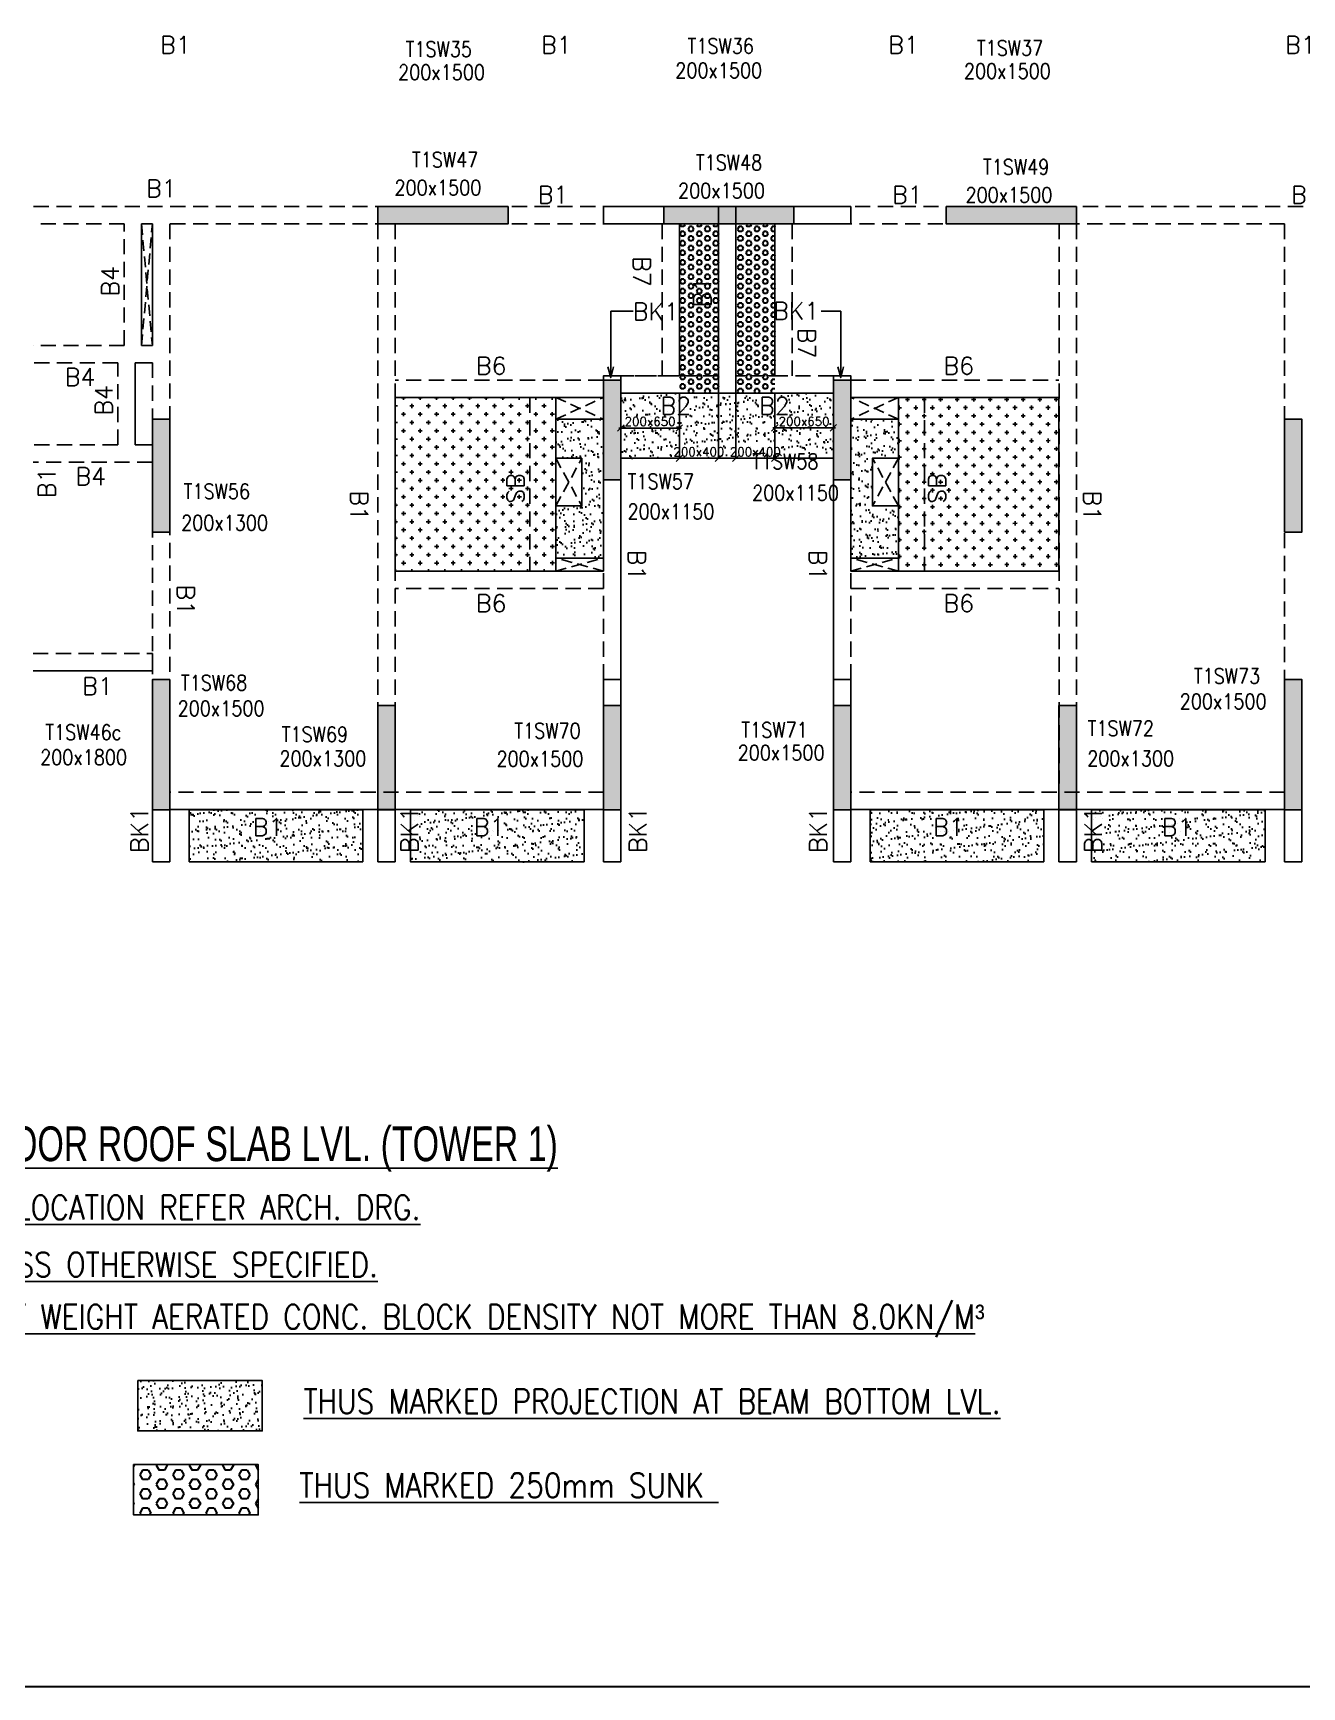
# Model space of a CAD drawing. Header units: millimetres. Extents: x 1078357 to 2594950, y -5122486 to -4636555.
# Drawn here: x 1829556 to 1844181, y -4673748 to -4654688 of the extents above; entities that cross this region are included whole.
import ezdxf

# ---------------------------------------------------------------- set-up
doc = ezdxf.new("R2010")
doc.units = ezdxf.units.MM
doc.header["$PDMODE"] = 35
for name, pattern in [('CONTINOUS', [0]), ('HIDDEN', [0.375, 0.25, -0.125]), ('New Retail block$0$CONTINOUS', [0])]:
    doc.linetypes.add(name, pattern=pattern)
doc.layers.get('0').update_dxf_attribs({"lineweight": 0})
doc.layers.get('Defpoints').update_dxf_attribs({"lineweight": 0})
for name, color, linetype, lineweight in [('A-_ANOTDIMA_D-', 6, 'Continuous', 13), ('Boundary', 40, 'Continuous', 30), ('COL. NO.', 30, 'Continuous', 25), ('COL. SIZE', 7, 'Continuous', 25), ('DIM', 9, 'Continuous', 25), ('HATCH', 8, 'Continuous', 30)]:
    doc.layers.add(name, color=color, linetype=linetype, lineweight=lineweight)
for name, color, linetype in [('B-200x325', 201, 'HIDDEN'), ('B-200x400', 44, 'HIDDEN'), ('DROP SLAB', 8, 'Continuous'), ('NON STR. RCC WALL', 6, 'Continuous'), ('S TEXT', 7, 'Continuous'), ('S-BEAM', 3, 'HIDDEN'), ('S-BEAM NO.', 6, 'Continuous'), ('S-COLUMN', 1, 'Continuous'), ('S-COLUMN_START', 4, 'Continuous'), ('S-CUTOUT', 8, 'HIDDEN'), ('S-LEGEND', 7, 'Continuous'), ('S-SLAB-PROJECTION', 54, 'New Retail block$0$CONTINOUS'), ('SLAB FOLD', 8, 'Continuous')]:
    doc.layers.add(name, color=color, linetype=linetype)
doc.styles.add('Roman', font='romans')
doc.styles.add('ROMANS', font='romans.shx', dxfattribs={"width": 0.85})
doc.styles.add('SANSSERIF', font='sas_____.pfb')
doc.dimstyles.new('HARESH', dxfattribs={"dimtxt": 150, "dimasz": 75, "dimexe": 0, "dimexo": 0, "dimgap": 25, "dimtad": 1, "dimdec": 0, "dimdsep": 46, "dimtxsty": 'Roman', "dimblk": 'OBLIQUE', "dimcen": 225, "dimdle": 25, "dimclrd": 2, "dimclre": 2, "dimclrt": 7, "dimadec": 8, "dimazin": 1, "dimtfac": 1, "dimtdec": 0, "dimtmove": 0, "dimatfit": 0, "dimfxl": 1, "dimlwd": -1, "dimlwe": -1, "dimarcsym": 0})
pattern_1 = [(180, (718156.575, 218286.41), (-7e-15, -54.99261315), [31.75, -63.5]), (300, (718156.575, 218286.41), (47.625, 27.4963066), [31.75, -63.5]), (240, (718124.825, 218286.41), (47.625, -27.4963066), [31.75, -63.5])]

# ---------------------------------------------------------------- blocks, each defined once
blk = doc.blocks.new('_Oblique')
at = {"color": 0, "linetype": 'ByBlock', "lineweight": -2}
blk.add_line((-0.5, -0.5), (0.5, 0.5), dxfattribs=at)
blk = doc.blocks.new('*D1299')
at = {"layer": 'Defpoints', "color": 0, "ltscale": 700, "transparency": 16777216}
for p in [(1837006, -4658838, 0), (1837456, -4658838, 0), (1837006, -4659588)]:
    blk.add_point(p, dxfattribs=at)
at = {"layer": 'DIM', "color": 2, "ltscale": 700, "transparency": 16777216}
for p, q in [((1837006, -4658838), (1837006, -4659588)), ((1837456, -4658838), (1837456, -4659588)), ((1837481, -4659588), (1836981, -4659588))]:
    blk.add_line(p, q, dxfattribs=at)
at = {"layer": 'DIM', "color": 2, "ltscale": 700, "transparency": 16777216, "xscale": 75, "yscale": 75, "zscale": 75, "rotation": 180}
blk.add_blockref('_Oblique', (1837006, -4659588), dxfattribs=at)
at = {"layer": 'DIM', "color": 2, "ltscale": 700, "transparency": 16777216, "xscale": 75, "yscale": 75, "zscale": 75}
blk.add_blockref('_Oblique', (1837456, -4659588), dxfattribs=at)
at = {"layer": 'DIM', "color": 7, "ltscale": 700, "transparency": 16777216, "insert": (1837231, -4659513), "char_height": 150, "attachment_point": 5, "style": 'Roman'}
blk.add_mtext('{\\H0.666667x;200x400}', dxfattribs=at)
blk = doc.blocks.new('*D1300')
at = {"layer": 'Defpoints', "color": 0, "ltscale": 700, "transparency": 16777216}
for p in [(1836331, -4658838, 0), (1837006, -4658838, 0), (1836331, -4659240)]:
    blk.add_point(p, dxfattribs=at)
at = {"layer": 'DIM', "color": 2, "ltscale": 700, "transparency": 16777216}
for p, q in [((1836331, -4658838), (1836331, -4659240)), ((1837006, -4658838), (1837006, -4659240)), ((1837031, -4659240), (1836306, -4659240))]:
    blk.add_line(p, q, dxfattribs=at)
at = {"layer": 'DIM', "color": 2, "ltscale": 700, "transparency": 16777216, "xscale": 75, "yscale": 75, "zscale": 75, "rotation": 180}
blk.add_blockref('_Oblique', (1836331, -4659240), dxfattribs=at)
at = {"layer": 'DIM', "color": 2, "ltscale": 700, "transparency": 16777216, "xscale": 75, "yscale": 75, "zscale": 75}
blk.add_blockref('_Oblique', (1837006, -4659240), dxfattribs=at)
at = {"layer": 'DIM', "color": 7, "ltscale": 700, "transparency": 16777216, "insert": (1836668, -4659165), "char_height": 150, "attachment_point": 5, "style": 'Roman'}
blk.add_mtext('{\\H0.666667x;200x650}', dxfattribs=at)
blk = doc.blocks.new('*D1301')
at = {"layer": 'Defpoints', "color": 0, "ltscale": 700, "transparency": 16777216}
for p in [(1837656, -4658838, 0), (1838106, -4658838, 0), (1838106, -4659588)]:
    blk.add_point(p, dxfattribs=at)
at = {"layer": 'DIM', "color": 2, "ltscale": 700, "transparency": 16777216}
for p, q in [((1837656, -4658838), (1837656, -4659588)), ((1838106, -4658838), (1838106, -4659588)), ((1837631, -4659588), (1838131, -4659588))]:
    blk.add_line(p, q, dxfattribs=at)
at = {"layer": 'DIM', "color": 2, "ltscale": 700, "transparency": 16777216, "xscale": 75, "yscale": 75, "zscale": 75, "rotation": 180}
blk.add_blockref('_Oblique', (1837656, -4659588), dxfattribs=at)
at = {"layer": 'DIM', "color": 2, "ltscale": 700, "transparency": 16777216, "xscale": 75, "yscale": 75, "zscale": 75}
blk.add_blockref('_Oblique', (1838106, -4659588), dxfattribs=at)
at = {"layer": 'DIM', "color": 7, "ltscale": 700, "transparency": 16777216, "insert": (1837881, -4659513), "char_height": 150, "attachment_point": 5, "style": 'Roman'}
blk.add_mtext('{\\H0.666667x;200x400}', dxfattribs=at)
blk = doc.blocks.new('*D1302')
at = {"layer": 'Defpoints', "color": 0, "ltscale": 700, "transparency": 16777216}
for p in [(1838106, -4658838, 0), (1838781, -4658838, 0), (1838781, -4659238)]:
    blk.add_point(p, dxfattribs=at)
at = {"layer": 'DIM', "color": 2, "ltscale": 700, "transparency": 16777216}
for p, q in [((1838106, -4658838), (1838106, -4659238)), ((1838781, -4658838), (1838781, -4659238)), ((1838081, -4659238), (1838806, -4659238))]:
    blk.add_line(p, q, dxfattribs=at)
at = {"layer": 'DIM', "color": 2, "ltscale": 700, "transparency": 16777216, "xscale": 75, "yscale": 75, "zscale": 75, "rotation": 180}
blk.add_blockref('_Oblique', (1838106, -4659238), dxfattribs=at)
at = {"layer": 'DIM', "color": 2, "ltscale": 700, "transparency": 16777216, "xscale": 75, "yscale": 75, "zscale": 75}
blk.add_blockref('_Oblique', (1838781, -4659238), dxfattribs=at)
at = {"layer": 'DIM', "color": 7, "ltscale": 700, "transparency": 16777216, "insert": (1838443, -4659163), "char_height": 150, "attachment_point": 5, "style": 'Roman'}
blk.add_mtext('{\\H0.666667x;200x650}', dxfattribs=at)
blk = doc.blocks.new('G$CD63B60BD')
at = {"layer": 'COL. NO.', "linetype": 'Continuous', "style": 'ROMANS', "width": 0.85}
for s, p in [('T1SW35', (21144, 8677, -320)), ('T1SW36', (24394, 8713, -320)), ('T1SW37', (27728, 8690, -320)), ('T1SW47', (21217, 7404, -320)), ('T1SW48', (24489, 7371, -320)), ('T1SW49', (27799, 7320, -320)), ('T1SW58', (25138, 3926, -320)), ('T1SW57', (23703, 3695, -320)), ('T1SW56', (18586, 3582, -320)), ('T1SW68', (18554, 1375, -320)), ('T1SW73', (30229, 1453, -320)), ('T1SW46c', (16991, 805, -320)), ('T1SW69', (19716, 781, -320)), ('T1SW70', (22397, 822, -320)), ('T1SW71', (25014, 832, -320)), ('T1SW72', (29005, 850, -320))]:
    blk.add_text(s, height=175, dxfattribs=at).set_placement(p)
at = {"layer": 'COL. SIZE', "linetype": 'Continuous', "style": 'ROMANS', "width": 0.85}
for s, p in [('200x1500', (21058, 8411, -320)), ('200x1500', (24253, 8432, -320)), ('200x1500', (27580, 8424, -320)), ('200x1500', (21016, 7081, -320)), ('200x1500', (24285, 7046, -320)), ('200x1500', (27598, 6997, -320)), ('200x1150', (25138, 3563, -320)), ('200x1150', (23702, 3349, -320)), ('200x1300', (18557, 3218, -320)), ('200x1500', (30067, 1160, -320)), ('200x1500', (18517, 1079, -320)), ('200x1800', (16932, 517, -320)), ('200x1300', (19690, 502, -320)), ('200x1500', (22192, 498, -320)), ('200x1500', (24972, 569, -320)), ('200x1300', (29001, 502, -320))]:
    blk.add_text(s, height=175, dxfattribs=at).set_placement(p)

msp = doc.modelspace()

# ---------------------------------------------------------------- hatches: boundary and pattern name
at = {"layer": 'DROP SLAB'}
h = msp.add_hatch(dxfattribs=at)
h.set_pattern_fill('CROSS', color=8, scale=15, angle=0.03079)
h.set_pattern_definition([(180.03079016, (-10229533.33, 46862122.13), (-95.19879988, -95.30117261), [47.625, -142.875]), (270.03079016, (-10229557.15, 46862145.93), (95.30117261, -95.19879988), [47.625, -142.875])])
h.paths.add_polyline_path([(1835581.1, -4658887.7), (1833731.1, -4658887.7), (1833731.1, -4660887.5), (1835581.1, -4660887.5)])
h = msp.add_hatch(dxfattribs=at)
h.set_pattern_fill('CROSS', color=8, scale=15, angle=0.03079)
h.set_pattern_definition([(180.03079016, (-9132308.61, 42178102.94), (-95.19879988, -95.30117261), [47.625, -142.875]), (270.03079016, (-9132332.44, 42178126.74), (95.30117261, -95.19879988), [47.625, -142.875])])
h.paths.add_polyline_path([(1839531.1, -4658887.8), (1841381.1, -4658887.7), (1841381.1, -4660887.5), (1839531.1, -4660887.6)])
at = {"layer": 'HATCH', "ltscale": 1000}
h = msp.add_hatch(dxfattribs=at)
h.set_pattern_fill('HEX', color=8, scale=10, angle=180)
h.set_pattern_definition(pattern_1)
h.paths.add_polyline_path([(1837456.3, -4656898.4), (1837006.3, -4656898.4), (1837006.3, -4658837.7), (1837456.3, -4658837.7)])
h = msp.add_hatch(dxfattribs=at)
h.set_pattern_fill('HEX', color=8, scale=10, angle=180)
h.set_pattern_definition(pattern_1)
h.paths.add_polyline_path([(1837656.7, -4656898.4), (1838106.7, -4656898.4), (1838106.7, -4658837.7), (1837656.7, -4658837.7)])
at = {"layer": 'HATCH'}
h = msp.add_hatch(dxfattribs=at)
h.set_pattern_fill('AR-SAND', color=8, scale=3, angle=179.97015)
h.set_pattern_definition([(37.47015413, (-3222001.53, 18707870.82), (-4.72361136, 146.8264517), [0, -115.824, 0, -129.54, 0, -123.825]), (7.4701541, (-3222001.53, 18707870.82), (134.9689868, 214.9772528), [0, -62.484, 0, -104.394, 0, -40.005]), (327.4701541, (-3222095.26, 18707870.86), (237.2979035, 0.3075449), [0, -38.1, 0, -137.16, 0, -179.07]), (317.4701541, (-3222095.26, 18707870.86), (229.1017424, 66.759465), [0, -19.05, 0, -89.916, 0, -102.87])])
h.paths.add_polyline_path([(1838781.4, -4658837.8), (1836331.4, -4658837.8), (1836331.1, -4659587.7), (1838781.1, -4659587.7)])
h = msp.add_hatch(dxfattribs=at)
h.set_pattern_fill('AR-SAND', color=8, scale=3, angle=179.97015)
h.set_pattern_definition([(37.47015413, (-3222001.62, 18707870.84), (-4.72361136, 146.8264517), [0, -115.824, 0, -129.54, 0, -123.825]), (7.4701541, (-3222001.62, 18707870.84), (134.9689868, 214.9772528), [0, -62.484, 0, -104.394, 0, -40.005]), (327.4701541, (-3222095.35, 18707870.89), (237.2979035, 0.3075449), [0, -38.1, 0, -137.16, 0, -179.07]), (317.4701541, (-3222095.35, 18707870.89), (229.1017424, 66.759465), [0, -19.05, 0, -89.916, 0, -102.87])])
h.paths.add_polyline_path([(1838781.3, -4658837.7), (1836331.3, -4658837.7), (1836331.4, -4659437.8), (1838781.3, -4659437.8)])
h = msp.add_hatch(dxfattribs=at)
h.set_pattern_fill('AR-SAND', color=8, scale=3, angle=359.97015)
h.set_pattern_definition([(37.47015413, (-4356212.72, 23615837.75), (-4.72361136, 146.8264517), [0, -115.824, 0, -129.54, 0, -123.825]), (7.4701541, (-4356212.72, 23615837.75), (134.9689868, 214.9772528), [0, -62.484, 0, -104.394, 0, -40.005]), (327.47015413, (-4356306.45, 23615837.8), (237.29790347, 0.3075449), [0, -38.1, 0, -137.16, 0, -179.07]), (317.4701541, (-4356306.45, 23615837.8), (229.1017424, 66.759465), [0, -19.05, 0, -89.916, 0, -102.87])])
h.paths.add_polyline_path([(1836130.6, -4660737.8), (1835580.6, -4660737.8), (1835580.6, -4660137.7), (1835880.5, -4660137.7), (1835880.5, -4659587.8), (1835580.6, -4659587.8), (1835580.6, -4659137.8), (1836130.5, -4659137.8)])
h = msp.add_hatch(dxfattribs=at)
h.set_pattern_fill('AR-SAND', color=8, scale=3, angle=180.02985)
h.set_pattern_definition([(37.47015413, (-4356211.95, 23615837.68), (-4.72361136, 146.8264517), [0, -115.824, 0, -129.54, 0, -123.825]), (7.4701541, (-4356211.95, 23615837.68), (134.9689868, 214.9772528), [0, -62.484, 0, -104.394, 0, -40.005]), (327.47015413, (-4356305.67, 23615837.73), (237.29790347, 0.3075449), [0, -38.1, 0, -137.16, 0, -179.07]), (317.4701541, (-4356305.67, 23615837.73), (229.1017424, 66.759465), [0, -19.05, 0, -89.916, 0, -102.87])])
h.paths.add_polyline_path([(1838981.3, -4660737.7), (1839531.3, -4660737.7), (1839531.3, -4660137.7), (1839231.3, -4660137.7), (1839231.3, -4659587.7), (1839531.3, -4659587.8), (1839531.3, -4659137.7), (1838981.3, -4659137.7)])
h = msp.add_hatch(dxfattribs=at)
h.set_pattern_fill('AR-SAND', color=8, scale=3, angle=179.97015)
h.set_pattern_definition([(37.47015413, (-3220676.62, 18707870.85), (-4.72361136, 146.8264517), [0, -115.824, 0, -129.54, 0, -123.825]), (7.4701541, (-3220676.62, 18707870.85), (134.9689868, 214.9772528), [0, -62.484, 0, -104.394, 0, -40.005]), (327.4701541, (-3220770.35, 18707870.9), (237.2979035, 0.3075449), [0, -38.1, 0, -137.16, 0, -179.07]), (317.4701541, (-3220770.35, 18707870.9), (229.1017424, 66.759465), [0, -19.05, 0, -89.916, 0, -102.87])])
h.paths.add_polyline_path([(1833356.4, -4663637.8), (1831356.4, -4663637.8), (1831356.4, -4664237.8), (1833356.4, -4664237.8)])
h = msp.add_hatch(dxfattribs=at)
h.set_pattern_fill('AR-SAND', color=8, scale=3, angle=179.97015)
h.set_pattern_definition([(37.47015413, (-3223226.62, 18707870.85), (-4.72361136, 146.8264517), [0, -115.824, 0, -129.54, 0, -123.825]), (7.4701541, (-3223226.62, 18707870.85), (134.9689868, 214.9772528), [0, -62.484, 0, -104.394, 0, -40.005]), (327.4701541, (-3223320.35, 18707870.9), (237.2979035, 0.3075449), [0, -38.1, 0, -137.16, 0, -179.07]), (317.4701541, (-3223320.35, 18707870.9), (229.1017424, 66.759465), [0, -19.05, 0, -89.916, 0, -102.87])])
h.paths.add_polyline_path([(1835906.4, -4663637.8), (1833906.4, -4663637.8), (1833906.4, -4664237.8), (1835906.4, -4664237.8)])
h = msp.add_hatch(dxfattribs=at)
h.set_pattern_fill('AR-SAND', color=8, scale=3, angle=179.97015)
h.set_pattern_definition([(37.47015413, (-3228526.62, 18707870.85), (-4.72361136, 146.8264517), [0, -115.824, 0, -129.54, 0, -123.825]), (7.4701541, (-3228526.62, 18707870.85), (134.9689868, 214.9772528), [0, -62.484, 0, -104.394, 0, -40.005]), (327.4701541, (-3228620.35, 18707870.9), (237.2979035, 0.3075449), [0, -38.1, 0, -137.16, 0, -179.07]), (317.4701541, (-3228620.35, 18707870.9), (229.1017424, 66.759465), [0, -19.05, 0, -89.916, 0, -102.87])])
h.paths.add_polyline_path([(1841206.4, -4663637.8), (1839206.4, -4663637.8), (1839206.4, -4664237.8), (1841206.4, -4664237.8)])
h = msp.add_hatch(dxfattribs=at)
h.set_pattern_fill('AR-SAND', color=8, scale=3, angle=179.97015)
h.set_pattern_definition([(37.47015413, (-3231076.62, 18707870.85), (-4.72361136, 146.8264517), [0, -115.824, 0, -129.54, 0, -123.825]), (7.4701541, (-3231076.62, 18707870.85), (134.9689868, 214.9772528), [0, -62.484, 0, -104.394, 0, -40.005]), (327.4701541, (-3231170.35, 18707870.9), (237.2979035, 0.3075449), [0, -38.1, 0, -137.16, 0, -179.07]), (317.4701541, (-3231170.35, 18707870.9), (229.1017424, 66.759465), [0, -19.05, 0, -89.916, 0, -102.87])])
h.paths.add_polyline_path([(1843756.4, -4663637.8), (1841756.4, -4663637.8), (1841756.4, -4664237.8), (1843756.4, -4664237.8)])
h = msp.add_hatch(dxfattribs=at)
h.set_pattern_fill('AR-SAND', color=8, scale=3, angle=90)
h.set_pattern_definition([(127.5, (1084328.32, -33418.35), (-146.8239712, -4.800094), [0, -115.824, 0, -129.54, 0, -123.825]), (97.5, (1084328.32, -33418.35), (-215.04753, 134.856985), [0, -62.484, 0, -104.394, 0, -40.005]), (57.5, (1084328.32, -33512.08), (-0.4311554, 237.297711), [0, -38.1, 0, -137.16, 0, -179.07]), (47.5, (1084328.32, -33512.08), (-66.878797, 229.066936), [0, -19.05, 0, -89.916, 0, -102.87])])
h.paths.add_polyline_path([(1830762.1, -4670216.7), (1832197.6, -4670216.7), (1832197.6, -4670798.1), (1830762.1, -4670798.1)])
at = {"layer": 'HATCH', "ltscale": 1000}
h = msp.add_hatch(dxfattribs=at)
h.set_pattern_fill('HEX', color=8, scale=20, angle=180)
h.set_pattern_definition([(180, (1783255.89, -4426421.69), (-1e-14, -109.985226), [63.5, -127]), (300, (1783255.89, -4426421.69), (95.25, 54.992613), [63.5, -127]), (240, (1783192.39, -4426421.69), (95.25, -54.992613), [63.5, -127])])
h.paths.add_polyline_path([(1830715.2, -4671184.7), (1832150.8, -4671184.7), (1832150.8, -4671766), (1830715.2, -4671766)])
at = {"layer": 'S-COLUMN', "lineweight": 25}
h = msp.add_hatch(color=1, dxfattribs=at)
h.dxf.hatch_style = 1
h.paths.add_polyline_path([(1833531.1, -4656687.8), (1835031.1, -4656687.8), (1835031.1, -4656887.8), (1833531.1, -4656887.8)])
h = msp.add_hatch(color=1, dxfattribs=at)
h.dxf.hatch_style = 1
h.paths.add_polyline_path([(1840081.1, -4656687.8), (1841581.1, -4656687.8), (1841581.1, -4656887.8), (1840081.1, -4656887.8)])
h = msp.add_hatch(color=1, dxfattribs=at)
h.dxf.hatch_style = 1
h.paths.add_polyline_path([(1836131.1, -4658687.8), (1836331.1, -4658687.8), (1836331.1, -4659837.8), (1836131.1, -4659837.8)])
at = {"layer": 'S-COLUMN', "lineweight": 25, "extrusion": (1.00316e-06, -2.11765e-11, 1)}
h = msp.add_hatch(color=1, dxfattribs=at)
h.dxf.hatch_style = 1
h.paths.add_polyline_path([(1838981.1, -4658687.8), (1838781.1, -4658687.8), (1838781.1, -4659837.8), (1838981.1, -4659837.8)])
at = {"layer": 'S-COLUMN', "lineweight": 25, "extrusion": (-1.00316e-06, -1.91639e-11, 1)}
h = msp.add_hatch(color=1, dxfattribs=at)
h.dxf.hatch_style = 1
h.paths.add_polyline_path([(1830931.1, -4659137.8), (1831131.1, -4659137.8), (1831131.1, -4660437.8), (1830931.1, -4660437.8)])
at = {"layer": 'S-COLUMN', "lineweight": 25, "extrusion": (1.00316e-06, -2.11765e-11, 1)}
h = msp.add_hatch(color=1, dxfattribs=at)
h.dxf.hatch_style = 1
h.paths.add_polyline_path([(1831131.1, -4659137.8), (1830931.1, -4659137.8), (1830931.1, -4660437.8), (1831131.1, -4660437.8)])
at = {"layer": 'S-COLUMN', "lineweight": 25, "extrusion": (-1.00316e-06, -1.91639e-11, 1)}
h = msp.add_hatch(color=1, dxfattribs=at)
h.dxf.hatch_style = 1
h.paths.add_polyline_path([(1843981.1, -4659137.8), (1844181.1, -4659137.8), (1844181.1, -4660437.8), (1843981.1, -4660437.8)])
at = {"layer": 'S-COLUMN', "lineweight": 25, "extrusion": (1.00316e-06, -2.11765e-11, 1)}
h = msp.add_hatch(color=1, dxfattribs=at)
h.dxf.hatch_style = 1
h.paths.add_polyline_path([(1844181.1, -4659137.8), (1843981.1, -4659137.8), (1843981.1, -4660437.8), (1844181.1, -4660437.8)])
at = {"layer": 'S-COLUMN', "lineweight": 25}
h = msp.add_hatch(color=1, dxfattribs=at)
h.dxf.hatch_style = 1
h.paths.add_polyline_path([(1830931.1, -4663637.8), (1831131.1, -4663637.8), (1831131.1, -4662137.8), (1830931.1, -4662137.8)])
at = {"layer": 'S-COLUMN', "lineweight": 25, "extrusion": (-1.00316e-06, -1.91639e-11, 1)}
h = msp.add_hatch(color=1, dxfattribs=at)
h.dxf.hatch_style = 1
h.paths.add_polyline_path([(1843981.1, -4663637.8), (1844181.1, -4663637.8), (1844181.1, -4662137.8), (1843981.1, -4662137.8)])
at = {"layer": 'S-COLUMN', "lineweight": 25, "extrusion": (1.00316e-06, -2.11765e-11, 1)}
h = msp.add_hatch(color=1, dxfattribs=at)
h.dxf.hatch_style = 1
h.paths.add_polyline_path([(1844181.1, -4663637.8), (1843981.1, -4663637.8), (1843981.1, -4662137.8), (1844181.1, -4662137.8)])
at = {"layer": 'S-COLUMN', "lineweight": 25}
h = msp.add_hatch(color=1, dxfattribs=at)
h.dxf.hatch_style = 1
h.paths.add_polyline_path([(1833731.1, -4662437.8), (1833731.1, -4663637.8), (1833531.1, -4663637.8), (1833531.1, -4662437.8)])
h = msp.add_hatch(color=1, dxfattribs=at)
h.dxf.hatch_style = 1
h.paths.add_polyline_path([(1836331.1, -4662437.8), (1836331.1, -4663637.8), (1836131.1, -4663637.8), (1836131.1, -4662437.8)])
at = {"layer": 'S-COLUMN', "lineweight": 25, "extrusion": (1.00316e-06, -2.11765e-11, 1)}
h = msp.add_hatch(color=1, dxfattribs=at)
h.dxf.hatch_style = 1
h.paths.add_polyline_path([(1838981.1, -4663637.8), (1838781.1, -4663637.8), (1838781.1, -4662437.8), (1838981.1, -4662437.8)])
at = {"layer": 'S-COLUMN', "lineweight": 25}
h = msp.add_hatch(color=1, dxfattribs=at)
h.dxf.hatch_style = 1
h.paths.add_polyline_path([(1841581.1, -4662437.8), (1841581.1, -4663637.8), (1841381.1, -4663637.8), (1841381.1, -4662437.8)])
at = {"layer": 'S-COLUMN_START', "lineweight": 25}
h = msp.add_hatch(color=256, dxfattribs=at)
h.dxf.hatch_style = 1
h.paths.add_polyline_path([(1838324.7, -4656887.8), (1838324.7, -4656687.8), (1836824.7, -4656687.8), (1836824.7, -4656887.8)])

# ---------------------------------------------------------------- linework, layer by layer
at = {"layer": 'B-200x400', "linetype": 'HIDDEN', "ltscale": 500}
for p, q in [((1837455.9, -4658637.8, 0), (1837005.8, -4658637.8, 0)), ((1837655.9, -4658637.8, 0), (1838106.1, -4658637.8, 0))]:
    msp.add_line(p, q, dxfattribs=at)
at = {"layer": 'B-200x400', "linetype": 'Continuous', "ltscale": 500}
for p, q in [((1837455.9, -4658837.8, 0), (1837005.8, -4658837.8, 0)), ((1838106.1, -4658837.8, 0), (1837656, -4658837.8, 0))]:
    msp.add_line(p, q, dxfattribs=at)
at = {"layer": 'Boundary', "ltscale": 700, "elevation": 0}
msp.add_lwpolyline([(1803327.6, -4636994.1), (1908927.8, -4636994.1), (1908927.8, -4673747.9), (1803327.6, -4673747.9)], close=True, dxfattribs=at)
at = {"layer": 'DROP SLAB', "color": 3, "linetype": 'CONTINOUS', "ltscale": 500, "elevation": 0}
for points in [[(1830806.4, -4656887.7), (1830931.4, -4656887.7), (1830931.4, -4658287.7), (1830806.4, -4658287.7)], [(1835581.1, -4658887.7), (1833731.1, -4658887.7), (1833731.1, -4660887.5), (1835581.1, -4660887.5)], [(1835581.3, -4659137.7), (1836131.1, -4659137.7), (1836131.1, -4658887.7), (1835581.3, -4658887.7)], [(1839531.3, -4659137.7), (1838981.4, -4659137.7), (1838981.4, -4658887.7), (1839531.3, -4658887.7)], [(1839531.1, -4658887.8), (1841381.1, -4658887.7), (1841381.1, -4660887.5), (1839531.1, -4660887.6)], [(1835581.2, -4660137.8), (1835881.2, -4660137.8), (1835881.2, -4659587.8), (1835581.2, -4659587.8)], [(1839531.3, -4660137.7), (1839231.3, -4660137.7), (1839231.3, -4659587.7), (1839531.3, -4659587.7)], [(1835580.8, -4660887.5), (1836130.8, -4660887.5), (1836130.8, -4660737.7), (1835580.8, -4660737.7)], [(1839531.3, -4660887.5), (1838981.3, -4660887.5), (1838981.3, -4660737.7), (1839531.3, -4660737.7)]]:
    msp.add_lwpolyline(points, close=True, dxfattribs=at)
at = {"layer": 'NON STR. RCC WALL', "elevation": 0}
for points in [[(1836131.1, -4656687.8), (1837456.1, -4656687.8), (1837456.1, -4656887.8), (1836131.1, -4656887.8)], [(1837456.1, -4658837.8), (1837656.1, -4658837.8), (1837656.1, -4656687.8), (1837456.1, -4656687.8)], [(1837656.1, -4656687.8), (1838981.1, -4656687.8), (1838981.1, -4656887.8), (1837656.1, -4656887.8)], [(1836331.1, -4662137.7), (1836331.1, -4662437.7), (1836131.2, -4662437.7), (1836131.2, -4662137.7)], [(1838981, -4662137.7), (1838981, -4662437.7), (1838781.1, -4662437.7), (1838781.1, -4662137.7)]]:
    msp.add_lwpolyline(points, close=True, dxfattribs=at)
at = {"layer": 'S-BEAM', "linetype": 'HIDDEN', "ltscale": 700}
for p, q in [((1836824.7, -4656687.8, 0), (1829556.3, -4656687.8, 0)), ((1849181.3, -4656687.8, 0), (1838324.7, -4656687.8, 0)), ((1830606.4, -4656887.8, 0), (1829556.4, -4656887.8, 0)), ((1830606.4, -4658287.7, 0), (1830606.4, -4656887.8, 0)), ((1830931.4, -4656887.8, 0), (1830806.4, -4656887.8, 0)), ((1830931.4, -4656887.8, 0), (1830931.4, -4658287.7, 0)), ((1836824.7, -4656887.8, 0), (1831131.3, -4656887.8, 0)), ((1831131.4, -4656887.8, 0), (1831131.4, -4662137.7, 0)), ((1833531.3, -4656887.8, 0), (1833531.3, -4663337.7, 0)), ((1833731.3, -4656887.8, 0), (1833731.3, -4663337.7, 0)), ((1837456.3, -4658637.7, 0), (1837456.3, -4656887.8, 0)), ((1837656.3, -4658637.7, 0), (1837656.3, -4656887.8, 0)), ((1843981.3, -4656887.8, 0), (1838324.7, -4656887.8, 0)), ((1841381.3, -4656887.8, 0), (1841381.3, -4663337.7, 0)), ((1841581.3, -4656887.8, 0), (1841581.3, -4663337.7, 0)), ((1843981.3, -4656887.8, 0), (1843981.3, -4659137.7, 0)), ((1830606.4, -4658287.7, 0), (1829556.3, -4658287.7, 0)), ((1830931.4, -4658287.7, 0), (1830806.4, -4658287.7, 0)), ((1830531.4, -4658487.7, 0), (1829556.3, -4658487.7, 0)), ((1830531.4, -4659432.7, 0), (1830531.4, -4658487.7, 0)), ((1830931.4, -4658487.7, 0), (1830931.4, -4662137.7, 0)), ((1837006, -4658637.6, 0), (1836331.1, -4658637.6, 0)), ((1837456.3, -4658637.7, 0), (1836331.3, -4658637.7, 0)), ((1838781.3, -4658637.7, 0), (1837656.3, -4658637.7, 0)), ((1838781.2, -4658637.6, 0), (1838106.1, -4658637.8, 0)), ((1835281.1, -4658887.7, 0), (1835281.1, -4660887.5, 0)), ((1839531.2, -4658887.9, 0), (1839531.2, -4660887.7, 0)), ((1839831.2, -4658887.9, 0), (1839831.2, -4660887.7, 0)), ((1843981.4, -4659137.7, 0), (1843981.4, -4662137.7, 0)), ((1830531.4, -4659432.7, 0), (1829556.3, -4659432.7, 0)), ((1830931.4, -4659632.7, 0), (1829556.3, -4659632.7, 0)), ((1836131.4, -4662137.7, 0), (1836131.4, -4659837.7, 0)), ((1838981.4, -4662137.7, 0), (1838981.4, -4659837.7, 0)), ((1829556.3, -4661837.7, 0), (1830931.3, -4661837.7, 0)), ((1836131.3, -4663437.7, 0), (1831131.3, -4663437.7, 0)), ((1843981.3, -4663437.7, 0), (1838981.3, -4663437.7, 0))]:
    msp.add_line(p, q, dxfattribs=at)
at = {"layer": 'S-BEAM', "linetype": 'Continuous', "ltscale": 700}
for p, q in [((1830806.4, -4658287.7, 0), (1830806.4, -4656887.8, 0)), ((1837006, -4658637.8, 0), (1837006, -4656898.4, 0)), ((1838106.2, -4658637.8, 0), (1838106.2, -4656898.4, 0)), ((1830931.4, -4658487.7, 0), (1830731.4, -4658487.7, 0)), ((1830731.4, -4659432.7, 0), (1830731.4, -4658487.7, 0)), ((1838781.3, -4658837.7, 0), (1836331.3, -4658837.7, 0)), ((1836130.9, -4658887.7, 0), (1833731.1, -4658887.7, 0)), ((1838981.2, -4658887.7, 0), (1841381.1, -4658887.7, 0)), ((1830931.4, -4659432.7, 0), (1830731.4, -4659432.7, 0)), ((1836131.1, -4660887.5, 0), (1833731.1, -4660887.5, 0)), ((1838981.1, -4660887.5, 0), (1841381.1, -4660887.5, 0))]:
    msp.add_line(p, q, dxfattribs=at)
at = {"layer": 'S-BEAM', "ltscale": 700}
for p, q in [((1836806, -4658637.8, 0), (1836806, -4656887.8, 0)), ((1838306.2, -4658637.8, 0), (1838306.2, -4656887.8, 0)), ((1836130.9, -4658687.7, 0), (1833731.1, -4658687.7, 0)), ((1838981.2, -4658687.7, 0), (1841381.1, -4658687.7, 0)), ((1836131.1, -4661087.5, 0), (1833731.1, -4661087.5, 0)), ((1838981.1, -4661087.5, 0), (1841381.1, -4661087.5, 0))]:
    msp.add_line(p, q, dxfattribs=at)
at = {"layer": 'S-BEAM', "linetype": 'CONTINOUS', "ltscale": 700}
for p, q in [((1838781.2, -4658837.6, 0), (1838106.1, -4658837.8, 0)), ((1836331.4, -4662137.7, 0), (1836331.4, -4659837.7, 0)), ((1838781.4, -4662137.7, 0), (1838781.4, -4659837.7, 0)), ((1830931.4, -4662037.7, 0), (1830931.4, -4661837.7, 0)), ((1829556.3, -4662037.7, 0), (1830931.3, -4662037.7, 0)), ((1830931.1, -4664237.8, 0), (1830931.1, -4663637.8, 0)), ((1831131.1, -4663637.8, 0), (1831131.1, -4664237.8, 0)), ((1836131.3, -4663637.7, 0), (1831131.3, -4663637.7, 0)), ((1833531.1, -4664237.8, 0), (1833531.1, -4663637.8, 0)), ((1833731.1, -4663637.8, 0), (1833731.1, -4664237.8, 0)), ((1836131.1, -4664237.8, 0), (1836131.1, -4663637.8, 0)), ((1836331.1, -4663637.8, 0), (1836331.1, -4664237.8, 0)), ((1838781.1, -4664237.7, 0), (1838781.1, -4663637.7, 0)), ((1838981.1, -4663637.7, 0), (1838981.1, -4664237.7, 0)), ((1843981.3, -4663637.7, 0), (1838981.3, -4663637.7, 0)), ((1841381.1, -4664237.8, 0), (1841381.1, -4663637.8, 0)), ((1841581.1, -4663637.8, 0), (1841581.1, -4664237.8, 0)), ((1843981.1, -4664237.8, 0), (1843981.1, -4663637.8, 0)), ((1844181.1, -4663637.8, 0), (1844181.1, -4664237.8, 0)), ((1831131.1, -4664237.8, 0), (1830931.1, -4664237.8, 0)), ((1833731.1, -4664237.8, 0), (1833531.1, -4664237.8, 0)), ((1836331.1, -4664237.8, 0), (1836131.1, -4664237.8, 0)), ((1838981.1, -4664237.7, 0), (1838781.1, -4664237.7, 0)), ((1841581.1, -4664237.8, 0), (1841381.1, -4664237.8, 0)), ((1844181.1, -4664237.8, 0), (1843981.1, -4664237.8, 0))]:
    msp.add_line(p, q, dxfattribs=at)
at = {"layer": 'S-BEAM', "linetype": 'ByBlock', "ltscale": 700}
msp.add_line((1835581.1, -4658887.7, 0), (1835581.1, -4660887.5, 0), dxfattribs=at)
at = {"layer": 'S-BEAM', "linetype": 'Continuous', "ltscale": 700, "elevation": 0}
for points in [[(1836331.4, -4658687.8), (1836131.3, -4658687.8), (1836131.3, -4658637.6), (1836331.4, -4658637.6)], [(1838981.4, -4658687.8), (1838781.4, -4658687.8), (1838781.4, -4658637.6), (1838981.4, -4658637.6)]]:
    msp.add_lwpolyline(points, close=True, dxfattribs=at)
at = {"layer": 'S-COLUMN', "color": 1, "lineweight": 25, "elevation": 0}
for points in [[(1833531.1, -4656687.8), (1835031.1, -4656687.8), (1835031.1, -4656887.8), (1833531.1, -4656887.8)], [(1840081.1, -4656687.8), (1841581.1, -4656687.8), (1841581.1, -4656887.8), (1840081.1, -4656887.8)], [(1836131.1, -4658687.8), (1836331.1, -4658687.8), (1836331.1, -4659837.8), (1836131.1, -4659837.8)], [(1830931.1, -4663637.8), (1831131.1, -4663637.8), (1831131.1, -4662137.8), (1830931.1, -4662137.8)], [(1833531.1, -4662437.8), (1833731.1, -4662437.8), (1833731.1, -4663637.8), (1833531.1, -4663637.8)], [(1836131.1, -4663637.8), (1836331.1, -4663637.8), (1836331.1, -4662437.7), (1836131.1, -4662437.7)], [(1841381.1, -4662438), (1841581.1, -4662438), (1841581.1, -4663637.8), (1841381.1, -4663637.8)]]:
    msp.add_lwpolyline(points, close=True, dxfattribs=at)
at = {"layer": 'S-COLUMN', "color": 1, "lineweight": 25, "extrusion": (1.00316e-06, -2.11765e-11, 1)}
for points, elevation in [([(1838981.1, -4658687.8), (1838781.1, -4658687.8), (1838781.1, -4659837.8), (1838981.1, -4659837.8)], 1.8), ([(1831131.1, -4659137.8), (1830931.1, -4659137.8), (1830931.1, -4660437.8), (1831131.1, -4660437.8)], 1.8), ([(1844181.1, -4659137.8), (1843981.1, -4659137.8), (1843981.1, -4660437.8), (1844181.1, -4660437.8)], 1.9), ([(1844181.1, -4663637.8), (1843981.1, -4663637.8), (1843981.1, -4662137.8), (1844181.1, -4662137.8)], 1.8), ([(1838981.1, -4663637.8), (1838781.1, -4663637.8), (1838781.1, -4662437.8), (1838981.1, -4662437.8)], 1.8)]:
    msp.add_lwpolyline(points, close=True, dxfattribs=dict(at, elevation=elevation))
at = {"layer": 'S-COLUMN', "color": 1, "lineweight": 25, "extrusion": (-1.00316e-06, -1.91639e-11, 1)}
for points, elevation in [([(1830931.1, -4659137.8), (1831131.1, -4659137.8), (1831131.1, -4660437.8), (1830931.1, -4660437.8)], -1.8), ([(1843981.1, -4659137.8), (1844181.1, -4659137.8), (1844181.1, -4660437.8), (1843981.1, -4660437.8)], -1.8), ([(1843981.1, -4663637.8), (1844181.1, -4663637.8), (1844181.1, -4662137.8), (1843981.1, -4662137.8)], -1.9)]:
    msp.add_lwpolyline(points, close=True, dxfattribs=dict(at, elevation=elevation))
at = {"layer": 'S-COLUMN_START', "lineweight": 25, "elevation": 0}
msp.add_lwpolyline([(1838324.7, -4656887.8), (1838324.7, -4656687.8), (1836824.7, -4656687.8), (1836824.7, -4656887.8)], close=True, dxfattribs=at)
at = {"layer": 'S-CUTOUT', "ltscale": 500}
for p, q in [((1830806.4, -4658287.7, 0), (1830931.4, -4656887.7, 0)), ((1830806.4, -4656887.7, 0), (1830931.4, -4658287.7, 0)), ((1835581.3, -4659137.7, 0), (1836131.1, -4658887.7, 0)), ((1835581.3, -4658887.7, 0), (1836131.3, -4659137.7, 0)), ((1839531.3, -4658887.7, 0), (1838981.3, -4659137.7, 0)), ((1839531.3, -4659137.7, 0), (1838981.4, -4658887.7, 0)), ((1835581.1, -4660137.8, 0), (1835881.2, -4659587.8, 0)), ((1835581.1, -4659587.8, 0), (1835881.2, -4660137.8, 0)), ((1839531.3, -4660137.7, 0), (1839231.3, -4659587.7, 0)), ((1839531.3, -4659587.7, 0), (1839231.3, -4660137.7, 0)), ((1836130.8, -4660887.7, 0), (1835580.8, -4660737.7, 0)), ((1835581.7, -4660887.5, 0), (1836130.8, -4660737.7, 0)), ((1839530.5, -4660887.5, 0), (1838981.3, -4660737.7, 0)), ((1838981.3, -4660887.7, 0), (1839531.3, -4660737.7, 0))]:
    msp.add_line(p, q, dxfattribs=at)
at = {"layer": 'S-LEGEND', "color": 1, "linetype": 'Continuous', "elevation": 0.2}
for points in [[(1830762.1, -4670216.7), (1832197.6, -4670216.7), (1832197.6, -4670798.1), (1830762.1, -4670798.1)], [(1830715.2, -4671184.7), (1832150.8, -4671184.7), (1832150.8, -4671766), (1830715.2, -4671766)]]:
    msp.add_lwpolyline(points, close=True, dxfattribs=at)
at = {"layer": 'S-SLAB-PROJECTION', "elevation": 0}
for points in [[(1838781.4, -4658837.8), (1836331.4, -4658837.8), (1836331.1, -4659587.7), (1838781.1, -4659587.7)], [(1833356.4, -4663637.8), (1831356.4, -4663637.8), (1831356.4, -4664237.8), (1833356.4, -4664237.8)], [(1835906.4, -4663637.8), (1833906.4, -4663637.8), (1833906.4, -4664237.8), (1835906.4, -4664237.8)], [(1841206.4, -4663637.8), (1839206.4, -4663637.8), (1839206.4, -4664237.8), (1841206.4, -4664237.8)], [(1843756.4, -4663637.8), (1841756.4, -4663637.8), (1841756.4, -4664237.8), (1843756.4, -4664237.8)]]:
    msp.add_lwpolyline(points, close=True, dxfattribs=at)
at = {"layer": 'SLAB FOLD', "color": 8, "ltscale": 1000, "elevation": 0}
for points in [[(1836130.6, -4660737.8), (1835580.6, -4660737.8), (1835580.6, -4660137.7), (1835880.5, -4660137.7), (1835880.5, -4659587.8), (1835580.6, -4659587.8), (1835580.6, -4659137.8), (1836130.5, -4659137.8), (1836130.6, -4660737.8)], [(1838981.3, -4660737.7), (1839531.3, -4660737.7), (1839531.3, -4660137.7), (1839231.3, -4660137.7), (1839231.3, -4659587.7), (1839531.3, -4659587.8), (1839531.3, -4659137.7), (1838981.3, -4659137.7), (1838981.3, -4660737.7)]]:
    msp.add_lwpolyline(points, dxfattribs=at)

# ---------------------------------------------------------------- block references
at = {"layer": 'A-_ANOTDIMA_D-', "color": 2, "ltscale": 700}
msp.add_blockref('G$CD63B60BD', (1812706.1, -4663637.8, 0), dxfattribs=at)

# ---------------------------------------------------------------- texts
at = {"layer": 'B-200x325', "linetype": 'Continuous', "ltscale": 700, "style": 'ROMANS'}
for rotation, p in [(359.99945, (1834661.6, -4658622.5, -2.7)), (0.00134, (1840050.6, -4658622.5, -2.7)), (359.99945, (1834661.6, -4661359.6, -2.7)), (0.00134, (1840050.6, -4661359.6, -2.7))]:
    msp.add_text('B6', height=200, rotation=rotation, dxfattribs=at).set_placement(p)
at = {"layer": 'S TEXT', "color": 1, "extrusion": (-1.33677e-08, 3.74197e-09, 1), "style": 'SANSSERIF', "width": 0.7}
msp.add_text('%%USTRUCTURAL LAYOUT 7TH,9TH FLOOR ROOF SLAB LVL. (TOWER 1)', height=400, dxfattribs=at).set_placement((1822739.4, -4667688.5, 0.2))
at = {"layer": 'S-BEAM', "linetype": 'HIDDEN', "ltscale": 500, "style": 'ROMANS'}
for rotation, p in [(89.99906, (1830545.4, -4657724.3, -2.7)), (359.99906, (1829922.7, -4658751.3, -2.7)), (89.99906, (1830470.4, -4659096.7, -2.7)), (359.99906, (1830046.5, -4659896.3, -2.7))]:
    msp.add_text('B4', height=200, rotation=rotation, dxfattribs=at).set_placement(p)
at = {"layer": 'S-BEAM NO.', "linetype": 'HIDDEN', "ltscale": 500, "style": 'ROMANS'}
for rotation, p in [(359.99906, (1831022, -4654924.9, -2.7)), (359.99906, (1835413, -4654924.9, -2.7)), (359.99906, (1839414.3, -4654924.9, -2.7)), (359.99906, (1843988.9, -4654924.8, -2.7)), (359.99906, (1830858.4, -4656578.1, -2.7)), (0.00094, (1835374.3, -4656650.5, -2.7)), (0.00094, (1839456.8, -4656650.5, -2.7)), (0.00094, (1844055.8, -4656650.5, -2.7)), (269.99906, (1833215.7, -4659959, -2.7)), (269.99906, (1841665.2, -4659959, -2.7)), (269.99906, (1836415.2, -4660644, -2.7)), (269.99906, (1838502.4, -4660644, -2.7)), (269.99906, (1831215.2, -4661044.6, -2.7)), (0.00094, (1830123.2, -4662314.6, -2.7)), (0.00094, (1832087.7, -4663938.1, -2.7)), (0.00094, (1834638.7, -4663938.1, -2.7)), (0.00094, (1839929.4, -4663938.1, -2.7)), (0.00094, (1842567.1, -4663938.1, -2.7))]:
    msp.add_text('B1', height=200, rotation=rotation, dxfattribs=at).set_placement(p)
at = {"layer": 'S-BEAM NO.', "linetype": 'Continuous', "ltscale": 700, "style": 'ROMANS'}
for s, rotation, p in [('B7', 269.99906, (1836471.2, -4657258.1, -2.7)), ('BK1', 0.00094, (1836469.1, -4657997.3, -2.7)), ('BK1', 359.99906, (1838086.9, -4657990.6, -2.7)), ('B7', 269.99906, (1838374.8, -4658085.4, -2.7)), ('B1', 89.99906, (1829813.9, -4660047.2, -2.7)), ('SB', 90.00094, (1835217, -4660112, -2.7)), ('SB', 90.00094, (1840075.8, -4660112, -2.7))]:
    msp.add_text(s, height=200, rotation=rotation, dxfattribs=at).set_placement(p)
at = {"layer": 'S-BEAM NO.', "linetype": 'HIDDEN', "ltscale": 700, "style": 'ROMANS'}
msp.add_text('B1', height=200, rotation=89.99906, dxfattribs=at).set_placement((1837370.2, -4657851.6, -2.7))
at = {"layer": 'S-BEAM NO.', "linetype": 'Continuous', "ltscale": 500, "style": 'ROMANS'}
for p in [(1836789.2, -4659084.9, -2.7), (1837925.9, -4659084.9, -2.7)]:
    msp.add_text('B2', height=200, dxfattribs=at).set_placement(p)
at = {"layer": 'S-BEAM NO.', "linetype": 'CONTINOUS', "ltscale": 700, "style": 'ROMANS'}
for p in [(1830881.7, -4664137.4, 50), (1833994.9, -4664137.4, 50), (1836626.7, -4664137.4, 50), (1838704, -4664137.4, 50), (1841876.7, -4664137.4, 50)]:
    msp.add_text('BK1', height=200, rotation=90, dxfattribs=at).set_placement(p)
at = {"layer": 'S-LEGEND', "color": 0, "linetype": 'Continuous', "style": 'ROMANS', "width": 0.85}
for s, p in [('%%U* FOR ALL CENTRE LINE DIMENSIONS & LOCATION REFER ARCH. DRG.', (1822851.5, -4668362.7, 0.2)), ('%%U* ALL SLABS 125THK. R.C.C. SLAB UNLESS OTHERWISE SPECIFIED.', (1822851.5, -4669021.1, 0.2)), ('%%UTHUS MARKED PROJECTION AT BEAM BOTTOM LVL.', (1832672.7, -4670596.9, 0.2)), ('%%UTHUS MARKED 250mm SUNK ', (1832625.8, -4671564.8, 0.2))]:
    msp.add_text(s, height=280.28, dxfattribs=at).set_placement(p)
at = {"layer": 'S-LEGEND', "color": 0, "linetype": 'Continuous', "insert": (1822974.8, -4669715.9, 0.2), "char_height": 280.2804, "width": 26415.119, "attachment_point": 7, "style": 'ROMANS'}
msp.add_mtext('{\\L*BLOCK MASONARY MUST BE WITH LIGHT WEIGHT AERATED CONC. BLOCK DENSITY NOT MORE THAN 8.0KN/M\\fArial|b0|i0|c0|p34;\\l³}', dxfattribs=at)

# ---------------------------------------------------------------- dimensions: what is measured, and where the dimension line sits
at = {"layer": 'DIM', "ltscale": 700}
for base, p1, p2, picture, middle in [((1836331.1, -4659239.9, 0), (1837005.8, -4658837.8, 0), (1836331.1, -4658837.8, 0), '*D1300', (1836668.4, -4659164.9, 0)), ((1838780.9, -4659237.8, 0), (1838106, -4658837.8, 0), (1838780.9, -4658837.8, 0), '*D1302', (1838443.5, -4659162.8, 0))]:
    dim = msp.add_linear_dim(base=base, p1=p1, p2=p2, text='{\\H0.666667x;200x650}', dimstyle='HARESH', override={"dimtxsty": 'Roman', "dimtmove": 1}, dxfattribs=at)
    dim.commit()
    dim.dimension.update_dxf_attribs({"geometry": picture, "text_midpoint": middle})
for base, p1, p2, picture, middle in [((1837005.8, -4659587.8, 0), (1837455.9, -4658837.8, 0), (1837005.8, -4658837.8, 0), '*D1299', (1837230.8, -4659587.8, 0)), ((1838106, -4659587.8, 0), (1837655.9, -4658837.8, 0), (1838106, -4658837.8, 0), '*D1301', (1837881, -4659587.8, 0))]:
    dim = msp.add_linear_dim(base=base, p1=p1, p2=p2, text='{\\H0.666667x;200x400}', dimstyle='HARESH', override={"dimtxsty": 'Roman'}, dxfattribs=at)
    dim.commit()
    dim.dimension.update_dxf_attribs({"geometry": picture, "text_midpoint": middle, "dimtype": 160})

# ---------------------------------------------------------------- leaders
at = {"layer": 'S-BEAM NO.', "linetype": 'Continuous', "ltscale": 700}
for points in [[(1836214.9, -4658657.5, 0), (1836214.9, -4657892.8, 0), (1836473.7, -4657892.8, 0)], [(1838864.9, -4658657.5, 0), (1838864.9, -4657892.8, 0), (1838640.5, -4657892.8, 0)]]:
    msp.add_leader(points, dimstyle='HARESH', override={"dimasz": 125, "dimgap": 25, "dimtad": 0, "dimldrblk": 'Open30'}, dxfattribs=at)

doc.saveas('drawing.dxf')
